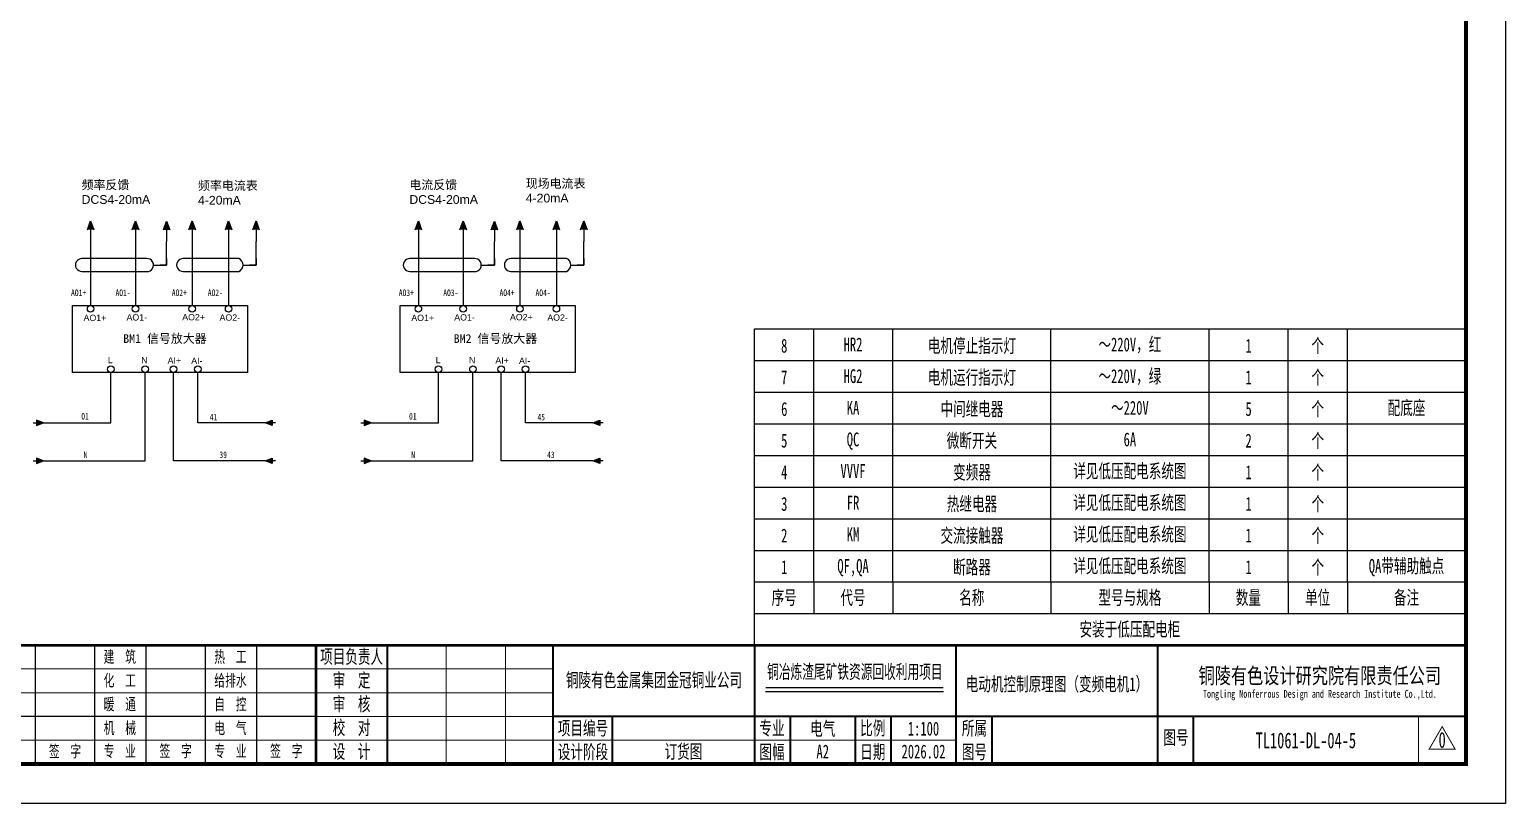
# Model space of a CAD drawing. Header units: millimetres. Extents: x 401220 to 2750366, y -101310 to 943175.
# Drawn here: x 1132490 to 1169837, y 495324 to 514896 of the extents above; entities that cross this region are included whole.
import ezdxf
from ezdxf.enums import TextEntityAlignment as Align

# ---------------------------------------------------------------- set-up
doc = ezdxf.new("R2010")
doc.units = ezdxf.units.MM
doc.layers.add('SW', color=8, linetype='Continuous', lineweight=20)
for name, color, linetype in [('TEXT', 4, 'Continuous'), ('图框', 7, 'Continuous'), ('照明平面设备层', 1, 'Continuous')]:
    doc.layers.add(name, color=color, linetype=linetype)
doc.styles.add('HZ', font='simsun.ttf', dxfattribs={"width": 0.75})
doc.styles.add('IDQSTYLE', font='NSimSun.ttf', dxfattribs={"width": 0.7})
doc.styles.add('PDF Arial', font='arial.ttf')
doc.styles.add('标准', font='NSimSun.ttf', dxfattribs={"width": 0.667})

# ---------------------------------------------------------------- blocks, each defined once
blk = doc.blocks.new('3')
at = {"layer": 'TEXT', "color": 7, "lineweight": 25, "style": 'HZ', "width": 0.75}
for s, height, p in [('铜陵有色设计研究院有限责任公司', 400, (221501, 249018)), ('Tongling Nonferrous Design and Research Institute Co.,Ltd.', 200, (221613, 248659))]:
    blk.add_text(s, height=height, dxfattribs=at).set_placement(p)
blk = doc.blocks.new('铜陵有色图签02')
at = {"layer": '图框', "color": 7, "linetype": 'Continuous', "lineweight": 25}
for p, q in [((-36201, 3010), (-36201, 9)), ((-34701, 3010), (-34701, 9)), ((-33401, 3017), (-33401, 16)), ((-31901, 3017), (-31901, 16)), ((-30601, 3017), (-30601, 16)), ((-29100, 1201), (-37501, 1201))]:
    blk.add_line(p, q, dxfattribs=at)
at = {"layer": '图框', "linetype": 'Continuous', "lineweight": 50}
blk.add_line((-29100, 3001), (-29100, 0), dxfattribs=at)
at = {"layer": '图框', "color": 7, "linetype": 'Continuous', "lineweight": 35}
for p, q in [((-27300, 3001), (-27300, 1)), ((-21600, 1197), (-21600, -3)), ((-17100, 1200), (-17100, 0)), ((-15450, 0), (-15450, 1200)), ((-14550, 1200), (-14550, 0)), ((-12000, 1201), (-12000, 1)), ((-6900, 1202), (-6900, 2))]:
    blk.add_line(p, q, dxfattribs=at)
at = {"layer": '图框', "lineweight": 25}
blk.add_line((-17723, 1830), (-13223, 1830), dxfattribs=at)
at = {"layer": '图框', "lineweight": 70, "const_width": 70}
blk.add_lwpolyline([(-17980, 3001), (0, 3001), (-38401, 3001)], dxfattribs=at)
at = {"layer": '图框', "color": 7, "linetype": 'Continuous', "lineweight": 25, "const_width": 25}
for points in [[(-25800, 3001), (-25800, 1)], [(-24300, 3001), (-24300, 1)], [(-23100, 2401), (-37501, 2401)], [(-23100, 1801), (-37501, 1801)], [(-23100, 1201), (-29100, 1201)], [(-602, 943), (-932, 371), (-272, 371), (-602, 943)], [(-12900, 600), (-18000, 600), (-37501, 600)]]:
    blk.add_lwpolyline(points, dxfattribs=at)
at = {"layer": '图框', "linetype": 'Continuous', "lineweight": 50, "const_width": 50}
for points in [[(-23100, 3001), (-23100, 1)], [(-18000, 3000), (-18000, 0)]]:
    blk.add_lwpolyline(points, dxfattribs=at)
at = {"layer": '图框', "lineweight": 50, "const_width": 50}
for points in [[(-12900, 3001), (-12900, 1)], [(-7800, 3001), (-7800, 1)], [(0, 3000), (0, 0)], [(-23100, 1200), (0, 1200)]]:
    blk.add_lwpolyline(points, dxfattribs=at)
at = {"layer": '图框', "lineweight": 25, "const_width": 35}
blk.add_lwpolyline([(-17723, 1930), (-13223, 1930)], dxfattribs=at)
at = {"layer": '图框', "color": 7, "linetype": 'Continuous', "lineweight": 35, "const_width": 25}
blk.add_lwpolyline([(-1200, 1201), (-1200, 0)], dxfattribs=at)
at = {"layer": '图框', "linetype": 'Continuous', "lineweight": 70, "const_width": 70}
blk.add_lwpolyline([(-38401, 1), (0, 0)], dxfattribs=at)
at = {"layer": '图框', "lineweight": 25}
blk.add_blockref('3', (-228268, -246986), dxfattribs=at)
at = {"layer": 'TEXT', "color": 7, "lineweight": 25, "style": '标准', "width": 0.667}
for s, height, p in [('建  筑', 300, (-34062, 2562)), ('热  工', 300, (-31262, 2562)), ('项目负责人', 350, (-28197, 2541)), ('化  工', 300, (-34062, 1962)), ('给排水', 300, (-31262, 1962)), ('审  定', 350, (-28197, 1941)), ('暖  通', 300, (-34062, 1362)), ('自  控', 300, (-31262, 1362)), ('审  核', 350, (-28197, 1341)), ('校  对', 350, (-28197, 741)), ('项目编号', 350, (-22343, 730)), ('专业', 350, (-17559, 730)), ('比例', 350, (-15009, 730)), ('所属', 350, (-12438, 730)), ('机  械', 300, (-34062, 761)), ('电  气', 300, (-31262, 761)), ('图号', 350, (-7339, 495)), ('签  字', 300, (-35449, 170)), ('专  业', 300, (-34062, 177)), ('签  字', 300, (-32649, 177)), ('专  业', 300, (-31262, 177)), ('签  字', 300, (-29849, 177)), ('设  计', 350, (-28197, 139)), ('设计阶段', 350, (-22343, 130)), ('图幅', 350, (-17559, 130)), ('日期', 350, (-15009, 130)), ('图号', 350, (-12438, 130))]:
    blk.add_text(s, height=height, dxfattribs=at).set_placement(p, align=Align.CENTER)

msp = doc.modelspace()

# ---------------------------------------------------------------- hatches: boundary and pattern name
at = {"ltscale": 4}
for points in [[(1132663.51549, 504883.62482), (1132845.09717, 504949.65452), (1132663.51549, 505015.68422)], [(1138631.28715, 504883.62482), (1138449.70548, 504949.65452), (1138631.28715, 505015.68422)], [(1140956.84519, 504883.62482), (1141138.42687, 504949.65452), (1140956.84519, 505015.68422)], [(1146924.61685, 504883.62482), (1146743.03518, 504949.65452), (1146924.61685, 505015.68422)], [(1132663.51549, 503922.87576), (1132845.09717, 503988.90546), (1132663.51549, 504054.93516)], [(1138631.28715, 503922.87576), (1138449.70548, 503988.90546), (1138631.28715, 504054.93516)], [(1140956.84519, 503922.87576), (1141138.42687, 503988.90546), (1140956.84519, 504054.93516)], [(1146924.61685, 503922.87576), (1146743.03518, 503988.90546), (1146924.61685, 504054.93516)]]:
    msp.add_hatch(color=7, dxfattribs=at).paths.add_polyline_path(points, flags=0)

# ---------------------------------------------------------------- linework, layer by layer
at = {"color": 7}
for p, q in [((1134545.95484, 504949.65452), (1134545.95484, 506226.69385)), ((1135417.55868, 503988.90546), (1135417.55868, 506226.69385)), ((1136132.20759, 503988.90546), (1136132.20759, 506226.69385)), ((1136748.8478, 504949.65452), (1136748.8478, 506226.69385)), ((1142839.28454, 504949.65452), (1142839.28454, 506226.69385)), ((1143710.88838, 503988.90546), (1143710.88838, 506226.69385)), ((1144425.53729, 503988.90546), (1144425.53729, 506226.69385)), ((1145042.1775, 504949.65452), (1145042.1775, 506226.69385)), ((1132845.09717, 504949.65452), (1133493.49218, 504949.65452)), ((1133493.49218, 504949.65452), (1134545.95484, 504949.65452)), ((1137801.31047, 504949.65452), (1136748.8478, 504949.65452)), ((1138449.70548, 504949.65452), (1137801.31047, 504949.65452)), ((1141138.42687, 504949.65452), (1141786.82188, 504949.65452)), ((1141786.82188, 504949.65452), (1142839.28454, 504949.65452)), ((1146094.64017, 504949.65452), (1145042.1775, 504949.65452)), ((1146743.03518, 504949.65452), (1146094.64017, 504949.65452)), ((1132845.09717, 503988.90546), (1133493.49218, 503988.90546)), ((1133493.49218, 503988.90546), (1135417.55868, 503988.90546)), ((1138056.2741, 503988.90546), (1136132.20759, 503988.90546)), ((1138449.70548, 503988.90546), (1137801.31047, 503988.90546)), ((1141138.42687, 503988.90546), (1141786.82188, 503988.90546)), ((1141786.82188, 503988.90546), (1143710.88838, 503988.90546)), ((1146349.6038, 503988.90546), (1144425.53729, 503988.90546)), ((1146743.03518, 503988.90546), (1146094.64017, 503988.90546))]:
    msp.add_line(p, q, dxfattribs=at)
at = {"color": 7, "ltscale": 4}
for p, q in [((1132580.97837, 504949.65452), (1132663.51549, 504949.65452)), ((1138713.82428, 504949.65452), (1138631.28715, 504949.65452)), ((1140874.30807, 504949.65452), (1140956.84519, 504949.65452)), ((1147007.15398, 504949.65452), (1146924.61685, 504949.65452)), ((1132580.97837, 503988.90546), (1132663.51549, 503988.90546)), ((1138713.82428, 503988.90546), (1138631.28715, 503988.90546)), ((1140874.30807, 503988.90546), (1140956.84519, 503988.90546)), ((1147007.15398, 503988.90546), (1146924.61685, 503988.90546))]:
    msp.add_line(p, q, dxfattribs=at)
at = {"color": 7}
for points in [[(1133953.15442, 509831.36372), (1134035.58625, 510058.05183), (1134118.01808, 509831.36372)], [(1134035.58625, 509831.36372), (1134035.58625, 509728.32219)], [(1135087.36703, 509831.36372), (1135169.80118, 510058.05183), (1135252.23068, 509831.36372)], [(1135169.80118, 509831.36372), (1135169.80118, 509728.32219)], [(1135876.21055, 509826.92404), (1135958.6447, 510053.61215), (1136041.07421, 509826.92404)], [(1135958.6447, 509826.92404), (1135958.6447, 509723.88251)], [(1136523.56278, 509831.36372), (1136605.99461, 510058.05183), (1136688.42644, 509831.36372)], [(1136605.99461, 509831.36372), (1136605.99461, 509728.32219)], [(1137445.55515, 509831.36372), (1137527.98931, 510058.05183), (1137610.41881, 509831.36372)], [(1137527.98931, 509831.36372), (1137527.98931, 509728.32219)], [(1138139.50952, 509831.36372), (1138221.94367, 510058.05183), (1138304.37318, 509831.36372)], [(1138221.94367, 509831.36372), (1138221.94367, 509728.32219)], [(1142246.48412, 509831.36372), (1142328.91595, 510058.05183), (1142411.34778, 509831.36372)], [(1142328.91595, 509831.36372), (1142328.91595, 509728.32219)], [(1143380.69673, 509831.36372), (1143463.13088, 510058.05183), (1143545.56038, 509831.36372)], [(1143463.13088, 509831.36372), (1143463.13088, 509728.32219)], [(1144169.54025, 509826.92404), (1144251.9744, 510053.61215), (1144334.40391, 509826.92404)], [(1144251.9744, 509826.92404), (1144251.9744, 509723.88251)], [(1144816.89248, 509831.36372), (1144899.32431, 510058.05183), (1144981.75614, 509831.36372)], [(1144899.32431, 509831.36372), (1144899.32431, 509728.32219)], [(1145738.88485, 509831.36372), (1145821.31901, 510058.05183), (1145903.74851, 509831.36372)], [(1145821.31901, 509831.36372), (1145821.31901, 509728.32219)], [(1146432.83922, 509831.36372), (1146515.27337, 510058.05183), (1146597.70288, 509831.36372)], [(1146515.27337, 509831.36372), (1146515.27337, 509728.32219)], [(1134035.58625, 509728.32219), (1134035.5869, 509541.15062)], [(1134035.58745, 509644.19215), (1134035.58745, 509541.15062)], [(1134035.58745, 509541.15062), (1134035.62848, 508729.76386)], [(1135169.79991, 509644.19215), (1135169.79991, 509541.15062)], [(1135169.80118, 509728.32219), (1135169.80042, 509541.15062)], [(1135169.8382, 509541.1516), (1135169.83489, 508729.76386)], [(1135628.60438, 508939.07756), (1135958.3317, 508939.07756), (1135958.3317, 509536.67363)], [(1135958.29341, 509639.75345), (1135958.29341, 509536.71192)], [(1135958.6447, 509723.88251), (1135958.64394, 509536.71094)], [(1136605.99461, 509728.32219), (1136605.9953, 509532.43373)], [(1136605.99577, 509635.48722), (1136605.99577, 509532.44569)], [(1136606.04111, 509532.44667), (1136606.03684, 508729.76386)], [(1137527.98801, 509635.48722), (1137527.98801, 509532.44569)], [(1137527.98931, 509728.32219), (1137527.98851, 509532.44569)], [(1137528.02655, 509532.44667), (1137528.02302, 508729.76386)], [(1137892.25337, 508939.07756), (1138221.98069, 508939.07756), (1138221.98069, 509536.67363)], [(1138221.94241, 509639.75345), (1138221.94241, 509536.71192)], [(1138221.94367, 509728.32219), (1138221.94291, 509541.15062)], [(1142328.91595, 509728.32219), (1142328.9166, 509541.15062)], [(1142328.91715, 509644.19215), (1142328.91715, 509541.15062)], [(1142328.91715, 509541.15062), (1142328.95818, 508729.76386)], [(1143463.12961, 509644.19215), (1143463.12961, 509541.15062)], [(1143463.13088, 509728.32219), (1143463.13012, 509541.15062)], [(1143463.1679, 509541.1516), (1143463.16459, 508729.76386)], [(1143921.93408, 508939.07756), (1144251.6614, 508939.07756), (1144251.6614, 509536.67363)], [(1144251.62312, 509639.75345), (1144251.62312, 509536.71192)], [(1144251.9744, 509723.88251), (1144251.97364, 509536.71094)], [(1144899.32431, 509728.32219), (1144899.325, 509532.43373)], [(1144899.32548, 509635.48722), (1144899.32548, 509532.44569)], [(1144899.37081, 509532.44667), (1144899.36654, 508729.76386)], [(1145821.31771, 509635.48722), (1145821.31771, 509532.44569)], [(1145821.31901, 509728.32219), (1145821.31821, 509532.44569)], [(1145821.35625, 509532.44667), (1145821.35272, 508729.76386)], [(1146185.58307, 508939.07756), (1146515.31039, 508939.07756), (1146515.31039, 509536.67363)], [(1146515.27211, 509639.75345), (1146515.27211, 509536.71192)], [(1146515.27337, 509728.32219), (1146515.27261, 509541.15062)], [(1134035.62453, 509037.25679), (1134035.62848, 507915.05373)], [(1135169.83947, 509037.25679), (1135169.83489, 507915.05373)], [(1135958.3317, 509103.94122), (1135958.3317, 508939.07756), (1135793.46804, 508939.07756)], [(1136606.03289, 509037.25679), (1136606.03684, 507915.05373)], [(1137528.0276, 509037.25679), (1137528.02302, 507915.05373)], [(1138221.98069, 509103.94122), (1138221.98069, 508939.07756), (1138057.11703, 508939.07756)], [(1142328.95423, 509037.25679), (1142328.95818, 507915.05373)], [(1143463.16917, 509037.25679), (1143463.16459, 507915.05373)], [(1144251.6614, 509103.94122), (1144251.6614, 508939.07756), (1144086.79774, 508939.07756)], [(1144899.36259, 509037.25679), (1144899.36654, 507915.05373)], [(1145821.3573, 509037.25679), (1145821.35272, 507915.05373)], [(1146515.31039, 509103.94122), (1146515.31039, 508939.07756), (1146350.44673, 508939.07756)]]:
    msp.add_lwpolyline(points, dxfattribs=at)
for points in [[(1133816.82014, 508776.08745), (1135453.41793, 508776.08745, 1.0518103435), (1135456.98046, 509105.81477), (1133816.82014, 509105.81477, 1.0000007031), (1133816.82014, 508776.08745)], [(1136376.29344, 508776.08745), (1137784.21278, 508776.08745, 0.6562313643), (1137788.07234, 509105.81477), (1136376.29344, 509105.81477, 1.0000007031), (1136376.29344, 508776.08745)], [(1142110.14984, 508776.08745), (1143746.74763, 508776.08745, 1.0518103435), (1143750.31016, 509105.81477), (1142110.14984, 509105.81477, 1.0000007031), (1142110.14984, 508776.08745)], [(1144669.62314, 508776.08745), (1146077.54248, 508776.08745, 0.6562313643), (1146081.40204, 509105.81477), (1144669.62314, 509105.81477, 1.0000007031), (1144669.62314, 508776.08745)]]:
    msp.add_lwpolyline(points, format="xyb", dxfattribs=at)
for points in [[(1133573.84572, 507915.05373), (1138002.5643, 507915.05373), (1138002.5643, 506226.69385), (1133573.84572, 506226.69385)], [(1141867.17542, 507915.05373), (1146295.894, 507915.05373), (1146295.894, 506226.69385), (1141867.17542, 506226.69385)]]:
    msp.add_lwpolyline(points, close=True, dxfattribs=at)
at = {"color": 7, "ltscale": 4}
for points in [[(1132663.51549, 504883.62482), (1132845.09717, 504949.65452), (1132663.51549, 505015.68422)], [(1138631.28715, 504883.62482), (1138449.70548, 504949.65452), (1138631.28715, 505015.68422)], [(1140956.84519, 504883.62482), (1141138.42687, 504949.65452), (1140956.84519, 505015.68422)], [(1146924.61685, 504883.62482), (1146743.03518, 504949.65452), (1146924.61685, 505015.68422)], [(1132663.51549, 503922.87576), (1132845.09717, 503988.90546), (1132663.51549, 504054.93516)], [(1138631.28715, 503922.87576), (1138449.70548, 503988.90546), (1138631.28715, 504054.93516)], [(1140956.84519, 503922.87576), (1141138.42687, 503988.90546), (1140956.84519, 504054.93516)], [(1146924.61685, 503922.87576), (1146743.03518, 503988.90546), (1146924.61685, 504054.93516)]]:
    msp.add_lwpolyline(points, close=True, dxfattribs=at)
at = {"color": 7}
for centre in [(1134035.62422, 507832.62159), (1135169.83915, 507832.62159), (1136606.03258, 507832.62159), (1137528.02728, 507832.62159), (1142328.95392, 507832.62159), (1143463.16885, 507832.62159), (1144899.36228, 507832.62159), (1145821.35698, 507832.62159), (1134545.95484, 506309.12599), (1135417.55868, 506309.12599), (1136132.20759, 506309.12599), (1136748.8478, 506309.12599), (1142839.28454, 506309.12599), (1143710.88838, 506309.12599), (1144425.53729, 506309.12599), (1145042.1775, 506309.12599)]:
    msp.add_circle(centre, 82.43214, dxfattribs=at)
for points in [[(1133953.15442, 509831.36372), (1134035.58625, 510058.05183), (1134118.01808, 509831.36372)], [(1135087.36703, 509831.36372), (1135169.80118, 510058.05183), (1135252.23068, 509831.36372)], [(1135876.21055, 509826.92404), (1135958.6447, 510053.61215), (1136041.07421, 509826.92404)], [(1136523.56278, 509831.36372), (1136605.99461, 510058.05183), (1136688.42644, 509831.36372)], [(1137445.55515, 509831.36372), (1137527.98931, 510058.05183), (1137610.41881, 509831.36372)], [(1138139.50952, 509831.36372), (1138221.94367, 510058.05183), (1138304.37318, 509831.36372)], [(1142246.48412, 509831.36372), (1142328.91595, 510058.05183), (1142411.34778, 509831.36372)], [(1143380.69673, 509831.36372), (1143463.13088, 510058.05183), (1143545.56038, 509831.36372)], [(1144169.54025, 509826.92404), (1144251.9744, 510053.61215), (1144334.40391, 509826.92404)], [(1144816.89248, 509831.36372), (1144899.32431, 510058.05183), (1144981.75614, 509831.36372)], [(1145738.88485, 509831.36372), (1145821.31901, 510058.05183), (1145903.74851, 509831.36372)], [(1146432.83922, 509831.36372), (1146515.27337, 510058.05183), (1146597.70288, 509831.36372)]]:
    msp.add_solid(points, dxfattribs=at)
at = {"layer": 'SW', "color": 7, "linetype": 'ByBlock', "lineweight": 25}
for p, q in [((1150836.60651, 507324.97674), (1152336.60651, 507324.97674)), ((1150836.60651, 506524.97674), (1150836.60651, 507324.97674)), ((1152336.60651, 507324.97674), (1154336.60651, 507324.97674)), ((1152336.60651, 506524.97674), (1152336.60651, 507324.97674)), ((1154336.60651, 507324.97674), (1158336.60651, 507324.97674)), ((1154336.60651, 506524.97674), (1154336.60651, 507324.97674)), ((1158336.60651, 507324.97674), (1162336.60651, 507324.97674)), ((1158336.60651, 506524.97674), (1158336.60651, 507324.97674)), ((1162336.60651, 507324.97674), (1164336.60651, 507324.97674)), ((1162336.60651, 506524.97674), (1162336.60651, 507324.97674)), ((1164336.60651, 507324.97674), (1165836.60651, 507324.97674)), ((1164336.60651, 506524.97674), (1164336.60651, 507324.97674)), ((1165836.60651, 507324.97674), (1168836.60651, 507324.97674)), ((1165836.60651, 506524.97674), (1165836.60651, 507324.97674)), ((1150836.60651, 506524.97674), (1152336.60651, 506524.97674)), ((1150836.60651, 505724.97674), (1150836.60651, 506524.97674)), ((1152336.60651, 506524.97674), (1154336.60651, 506524.97674)), ((1152336.60651, 505724.97674), (1152336.60651, 506524.97674)), ((1154336.60651, 506524.97674), (1158336.60651, 506524.97674)), ((1154336.60651, 505724.97674), (1154336.60651, 506524.97674)), ((1158336.60651, 506524.97674), (1162336.60651, 506524.97674)), ((1158336.60651, 505724.97674), (1158336.60651, 506524.97674)), ((1162336.60651, 506524.97674), (1164336.60651, 506524.97674)), ((1162336.60651, 505724.97674), (1162336.60651, 506524.97674)), ((1164336.60651, 506524.97674), (1165836.60651, 506524.97674)), ((1164336.60651, 505724.97674), (1164336.60651, 506524.97674)), ((1165836.60651, 506524.97674), (1168836.60651, 506524.97674)), ((1165836.60651, 505724.97674), (1165836.60651, 506524.97674)), ((1150836.60651, 505724.97674), (1152336.60651, 505724.97674)), ((1150836.60651, 504924.97674), (1150836.60651, 505724.97674)), ((1152336.60651, 505724.97674), (1154336.60651, 505724.97674)), ((1152336.60651, 504924.97674), (1152336.60651, 505724.97674)), ((1154336.60651, 505724.97674), (1158336.60651, 505724.97674)), ((1154336.60651, 504924.97674), (1154336.60651, 505724.97674)), ((1158336.60651, 505724.97674), (1162336.60651, 505724.97674)), ((1158336.60651, 504924.97674), (1158336.60651, 505724.97674)), ((1162336.60651, 505724.97674), (1164336.60651, 505724.97674)), ((1162336.60651, 504924.97674), (1162336.60651, 505724.97674)), ((1164336.60651, 505724.97674), (1165836.60651, 505724.97674)), ((1164336.60651, 504924.97674), (1164336.60651, 505724.97674)), ((1165836.60651, 505724.97674), (1168836.60651, 505724.97674)), ((1165836.60651, 504924.97674), (1165836.60651, 505724.97674)), ((1150836.60651, 504924.97674), (1152336.60651, 504924.97674)), ((1150836.60651, 504124.97674), (1150836.60651, 504924.97674)), ((1152336.60651, 504924.97674), (1154336.60651, 504924.97674)), ((1152336.60651, 504124.97674), (1152336.60651, 504924.97674)), ((1154336.60651, 504924.97674), (1158336.60651, 504924.97674)), ((1154336.60651, 504124.97674), (1154336.60651, 504924.97674)), ((1158336.60651, 504924.97674), (1162336.60651, 504924.97674)), ((1158336.60651, 504124.97674), (1158336.60651, 504924.97674)), ((1162336.60651, 504924.97674), (1164336.60651, 504924.97674)), ((1162336.60651, 504124.97674), (1162336.60651, 504924.97674)), ((1164336.60651, 504924.97674), (1165836.60651, 504924.97674)), ((1164336.60651, 504124.97674), (1164336.60651, 504924.97674)), ((1165836.60651, 504924.97674), (1168836.60651, 504924.97674)), ((1165836.60651, 504124.97674), (1165836.60651, 504924.97674)), ((1150836.60651, 504124.97674), (1152336.60651, 504124.97674)), ((1150836.60651, 503324.97674), (1150836.60651, 504124.97674)), ((1152336.60651, 504124.97674), (1154336.60651, 504124.97674)), ((1152336.60651, 503324.97674), (1152336.60651, 504124.97674)), ((1154336.60651, 504124.97674), (1158336.60651, 504124.97674)), ((1154336.60651, 503324.97674), (1154336.60651, 504124.97674)), ((1158336.60651, 504124.97674), (1162336.60651, 504124.97674)), ((1158336.60651, 503324.97674), (1158336.60651, 504124.97674)), ((1162336.60651, 504124.97674), (1164336.60651, 504124.97674)), ((1162336.60651, 503324.97674), (1162336.60651, 504124.97674)), ((1164336.60651, 504124.97674), (1165836.60651, 504124.97674)), ((1164336.60651, 503324.97674), (1164336.60651, 504124.97674)), ((1165836.60651, 504124.97674), (1168836.60651, 504124.97674)), ((1165836.60651, 503324.97674), (1165836.60651, 504124.97674)), ((1150836.60651, 503324.97674), (1152336.60651, 503324.97674)), ((1150836.60651, 502524.97674), (1150836.60651, 503324.97674)), ((1152336.60651, 503324.97674), (1154336.60651, 503324.97674)), ((1152336.60651, 502524.97674), (1152336.60651, 503324.97674)), ((1154336.60651, 503324.97674), (1158336.60651, 503324.97674)), ((1154336.60651, 502524.97674), (1154336.60651, 503324.97674)), ((1158336.60651, 503324.97674), (1162336.60651, 503324.97674)), ((1158336.60651, 502524.97674), (1158336.60651, 503324.97674)), ((1162336.60651, 503324.97674), (1164336.60651, 503324.97674)), ((1162336.60651, 502524.97674), (1162336.60651, 503324.97674)), ((1164336.60651, 503324.97674), (1165836.60651, 503324.97674)), ((1164336.60651, 502524.97674), (1164336.60651, 503324.97674)), ((1165836.60651, 503324.97674), (1168836.60651, 503324.97674)), ((1165836.60651, 502524.97674), (1165836.60651, 503324.97674)), ((1150836.60651, 502524.97674), (1152336.60651, 502524.97674)), ((1150836.60651, 501724.97674), (1150836.60651, 502524.97674)), ((1152336.60651, 502524.97674), (1154336.60651, 502524.97674)), ((1152336.60651, 501724.97674), (1152336.60651, 502524.97674)), ((1154336.60651, 502524.97674), (1158336.60651, 502524.97674)), ((1154336.60651, 501724.97674), (1154336.60651, 502524.97674)), ((1158336.60651, 502524.97674), (1162336.60651, 502524.97674)), ((1158336.60651, 501724.97674), (1158336.60651, 502524.97674)), ((1162336.60651, 502524.97674), (1164336.60651, 502524.97674)), ((1162336.60651, 501724.97674), (1162336.60651, 502524.97674)), ((1164336.60651, 502524.97674), (1165836.60651, 502524.97674)), ((1164336.60651, 501724.97674), (1164336.60651, 502524.97674)), ((1165836.60651, 502524.97674), (1168836.60651, 502524.97674)), ((1165836.60651, 501724.97674), (1165836.60651, 502524.97674)), ((1150836.60651, 501724.97674), (1152336.60651, 501724.97674)), ((1150836.60651, 500924.97674), (1150836.60651, 501724.97674)), ((1152336.60651, 501724.97674), (1154336.60651, 501724.97674)), ((1152336.60651, 500924.97674), (1152336.60651, 501724.97674)), ((1154336.60651, 501724.97674), (1158336.60651, 501724.97674)), ((1154336.60651, 500924.97674), (1154336.60651, 501724.97674)), ((1158336.60651, 501724.97674), (1162336.60651, 501724.97674)), ((1158336.60651, 500924.97674), (1158336.60651, 501724.97674)), ((1162336.60651, 501724.97674), (1164336.60651, 501724.97674)), ((1162336.60651, 500924.97674), (1162336.60651, 501724.97674)), ((1164336.60651, 501724.97674), (1165836.60651, 501724.97674)), ((1164336.60651, 500924.97674), (1164336.60651, 501724.97674)), ((1165836.60651, 501724.97674), (1168836.60651, 501724.97674)), ((1165836.60651, 500924.97674), (1165836.60651, 501724.97674)), ((1150836.60651, 500124.97674), (1150836.60651, 500924.97674)), ((1150836.60651, 500924.97674), (1168836.60651, 500924.97674)), ((1152336.60651, 500924.97674), (1152336.60651, 500124.97674)), ((1154336.60651, 500924.97674), (1154336.60651, 500124.97674)), ((1158336.60651, 500924.97674), (1158336.60651, 500124.97674)), ((1162336.60651, 500924.97674), (1162336.60651, 500124.97674)), ((1164336.60651, 500924.97674), (1164336.60651, 500124.97674)), ((1165836.60651, 500924.97674), (1165836.60651, 500124.97674)), ((1150836.60651, 500124.97674), (1168836.60651, 500124.97674)), ((1150836.60651, 499324.97674), (1150836.60651, 500124.97674))]:
    msp.add_line(p, q, dxfattribs=at)
at = {"layer": '图框', "color": 7, "linetype": 'Continuous', "lineweight": 100, "const_width": 100}
msp.add_lwpolyline([(1112936.60651, 496323.56271), (1168836.60651, 496323.56271), (1168836.60651, 536323.56271), (1112936.60651, 536323.56271)], close=True, dxfattribs=at)
at = {"layer": '照明平面设备层', "color": 7, "lineweight": -3, "ltscale": 100}
msp.add_lwpolyline([(1110436.60651, 537323.56271), (1169836.60651, 537323.56271), (1169836.60651, 495323.56271), (1110436.60651, 495323.56271)], close=True, dxfattribs=at)

# ---------------------------------------------------------------- block references
at = {"layer": '图框', "color": 7, "lineweight": 25}
msp.add_blockref('铜陵有色图签02', (1168836.60651, 496323.56271), dxfattribs=at)

# ---------------------------------------------------------------- texts
at = {"color": 7, "style": 'IDQSTYLE', "width": 0.7}
for s, height, p in [('AO1+', 166.727634, (1133540.45854, 508106.01019)), ('AO1-', 166.727634, (1134666.86513, 508106.01019)), ('AO2+', 166.727634, (1136090.04279, 508106.01019)), ('AO2-', 166.727634, (1137000.90198, 508106.01019)), ('AO3+', 166.727634, (1141833.78824, 508106.01019)), ('AO3-', 166.727634, (1142960.19483, 508106.01019)), ('AO4+', 166.727634, (1144383.37249, 508106.01019)), ('AO4-', 166.727634, (1145294.23168, 508106.01019)), ('01', 166.727634, (1133800.36864, 504982.80732)), ('41', 166.727634, (1137049.48143, 504961.39196)), ('01', 166.727634, (1142093.69834, 504982.80732)), ('45', 166.727634, (1145342.81113, 504961.39196)), ('N', 166.72763, (1133855.66398, 504008.66538)), ('39', 166.727634, (1137294.37367, 504008.96961)), ('N', 166.72763, (1142148.99368, 504008.66538)), ('43', 166.727634, (1145587.70337, 504008.96961))]:
    msp.add_text(s, height=height, dxfattribs=at).set_placement(p, align=Align.BOTTOM_LEFT)
at = {"color": 7, "attachment_point": 7, "style": 'PDF Arial'}
for s, insert, char_height in [('{\\fSimSun|b0|i0|c134|p2;频率反馈 \\P}DCS4-20mA', (1133808.60774, 510484.07308), 221.2743336), ('{\\fSimSun|b0|i0|c134|p2;频率电流表\\P}4-20mA', (1136754.05897, 510465.80181), 221.2743336), ('{\\fSimSun|b0|i0|c134|p2;电流反馈 \\P}DCS4-20mA', (1142101.93744, 510484.07308), 221.2743336), ('{\\fSimSun|b0|i0|c134|p2;现场电流表\\P}4-20mA', (1145046.59937, 510519.52631), 221.2743336), ('AO1+', (1133857.63181, 507522.87162), 159.317054), ('AO1-', (1134944.45838, 507534.85048), 159.317054), ('AO2+', (1136354.07711, 507540.98877), 159.317054), ('AO2-', (1137298.91382, 507531.00638), 159.317054), ('AO1+', (1142150.96151, 507522.87162), 159.317054), ('AO1-', (1143237.78808, 507534.85048), 159.317054), ('AO2+', (1144647.40681, 507540.98877), 159.317054), ('AO2-', (1145592.24352, 507531.00638), 159.317054), ('{\\fSimSun|b0|i0|c134|p2;BM1 信号放大器}', (1134860.58778, 506944.96881), 221.2743336), ('{\\fSimSun|b0|i0|c134|p2;BM2 信号放大器}', (1143223.47877, 506944.96881), 221.2743336), ('L', (1134472.77469, 506458.41028), 159.31705), ('N', (1135315.81292, 506458.41028), 159.31705), ('AI+', (1135984.85917, 506448.53334), 159.317054), ('AI-', (1136582.00187, 506439.02903), 159.317054), ('L', (1142766.10439, 506458.41028), 159.31705), ('N', (1143609.14262, 506458.41028), 159.31705), ('AI+', (1144278.18887, 506448.53334), 159.317054), ('AI-', (1144875.33157, 506439.02903), 159.317054)]:
    msp.add_mtext(s, dxfattribs=dict(at, insert=insert, char_height=char_height))
at = {"layer": 'SW', "color": 7, "linetype": 'ByBlock', "lineweight": 25, "style": '标准', "width": 0.667}
for s, p in [('8', (1151586.60651, 506724.97674)), ('HR2', (1153327.74916, 506755.89017)), ('电机停止指示灯', (1156336.60651, 506724.97674)), ('～220V，红', (1160332.74916, 506755.89017)), ('1', (1163336.60651, 506724.97674)), ('个', (1165086.60651, 506724.97674)), ('7', (1151586.60651, 505924.97674)), ('HG2', (1153327.74916, 505955.89017)), ('电机运行指示灯', (1156336.60651, 505924.97674)), ('～220V，绿', (1160332.74916, 505955.89017)), ('1', (1163336.60651, 505924.97674)), ('个', (1165086.60651, 505924.97674)), ('6', (1151586.60651, 505124.97674)), ('KA', (1153327.74916, 505155.89017)), ('中间继电器', (1156336.60651, 505124.97674)), ('～220V', (1160332.74916, 505155.89017)), ('5', (1163336.60651, 505124.97674)), ('个', (1165086.60651, 505124.97674)), ('配底座', (1167332.74916, 505155.89017)), ('5', (1151586.60651, 504324.97674)), ('QC', (1153327.74916, 504355.89017)), ('微断开关', (1156336.60651, 504324.97674)), ('6A', (1160332.74916, 504355.89017)), ('2', (1163336.60651, 504324.97674)), ('个', (1165086.60651, 504324.97674)), ('4', (1151586.60651, 503524.97674)), ('VVVF', (1153327.74916, 503555.89017)), ('变频器', (1156336.60651, 503524.97674)), ('详见低压配电系统图', (1160332.74916, 503555.89017)), ('1', (1163336.60651, 503524.97674)), ('个', (1165086.60651, 503524.97674)), ('3', (1151586.60651, 502724.97674)), ('FR', (1153327.74916, 502755.89017)), ('热继电器', (1156336.60651, 502724.97674)), ('详见低压配电系统图', (1160332.74916, 502755.89017)), ('1', (1163336.60651, 502724.97674)), ('个', (1165086.60651, 502724.97674)), ('交流接触器', (1156336.60651, 501924.97674)), ('详见低压配电系统图', (1160332.74916, 501955.89017)), ('个', (1165086.60651, 501924.97674)), ('2', (1151586.60651, 501924.97674)), ('KM', (1153327.74916, 501955.89017)), ('1', (1163336.60651, 501924.97674)), ('1', (1151586.60651, 501124.97674)), ('QF,QA', (1153327.74916, 501155.89017)), ('断路器', (1156336.60651, 501124.97674)), ('详见低压配电系统图', (1160332.74916, 501155.89017)), ('1', (1163336.60651, 501124.97674)), ('个', (1165086.60651, 501124.97674)), ('QA带辅助触点', (1167332.74916, 501155.89017)), ('序号', (1151584.74916, 500355.89017)), ('代号', (1153327.74916, 500355.89017)), ('名称', (1156332.74916, 500355.89017)), ('型号与规格', (1160332.74916, 500355.89017)), ('数量', (1163332.74916, 500355.89017)), ('单位', (1165082.74916, 500355.89017)), ('备注', (1167332.74916, 500355.89017)), ('安装于低压配电柜', (1160332.74916, 499555.89017))]:
    msp.add_text(s, height=350, dxfattribs=at).set_placement(p, align=Align.CENTER)
at = {"layer": 'SW', "color": 7, "linetype": 'Continuous', "lineweight": 25, "style": '标准'}
for s, height, width, p in [('铜陵有色金属集团金冠铜业公司', 350, 0.667, (1148290.45967, 498269.83811)), ('铜冶炼渣尾矿铁资源回收利用项目', 350, 0.62, (1153374.13013, 498481.3845)), ('电动机控制原理图（变频电机1）', 350, 0.667, (1158487.51792, 498169.06164)), ('电气', 350, 0.667, (1152560.78301, 497041.82871)), ('1:100', 350, 0.667, (1155110.78301, 497041.82871)), ('TL1061-DL-04-5', 400, 0.667, (1164785.92091, 496718.61925)), ('0', 400, 0.667, (1168234.37899, 496730.10906)), ('订货图', 350, 0.667, (1149036.03023, 496462.12666)), ('A2', 350, 0.667, (1152560.78301, 496462.12666)), ('2026.02', 350, 0.667, (1155110.78301, 496462.12666))]:
    msp.add_text(s, height=height, dxfattribs=dict(at, width=width)).set_placement(p, align=Align.CENTER)

doc.saveas('drawing.dxf')
